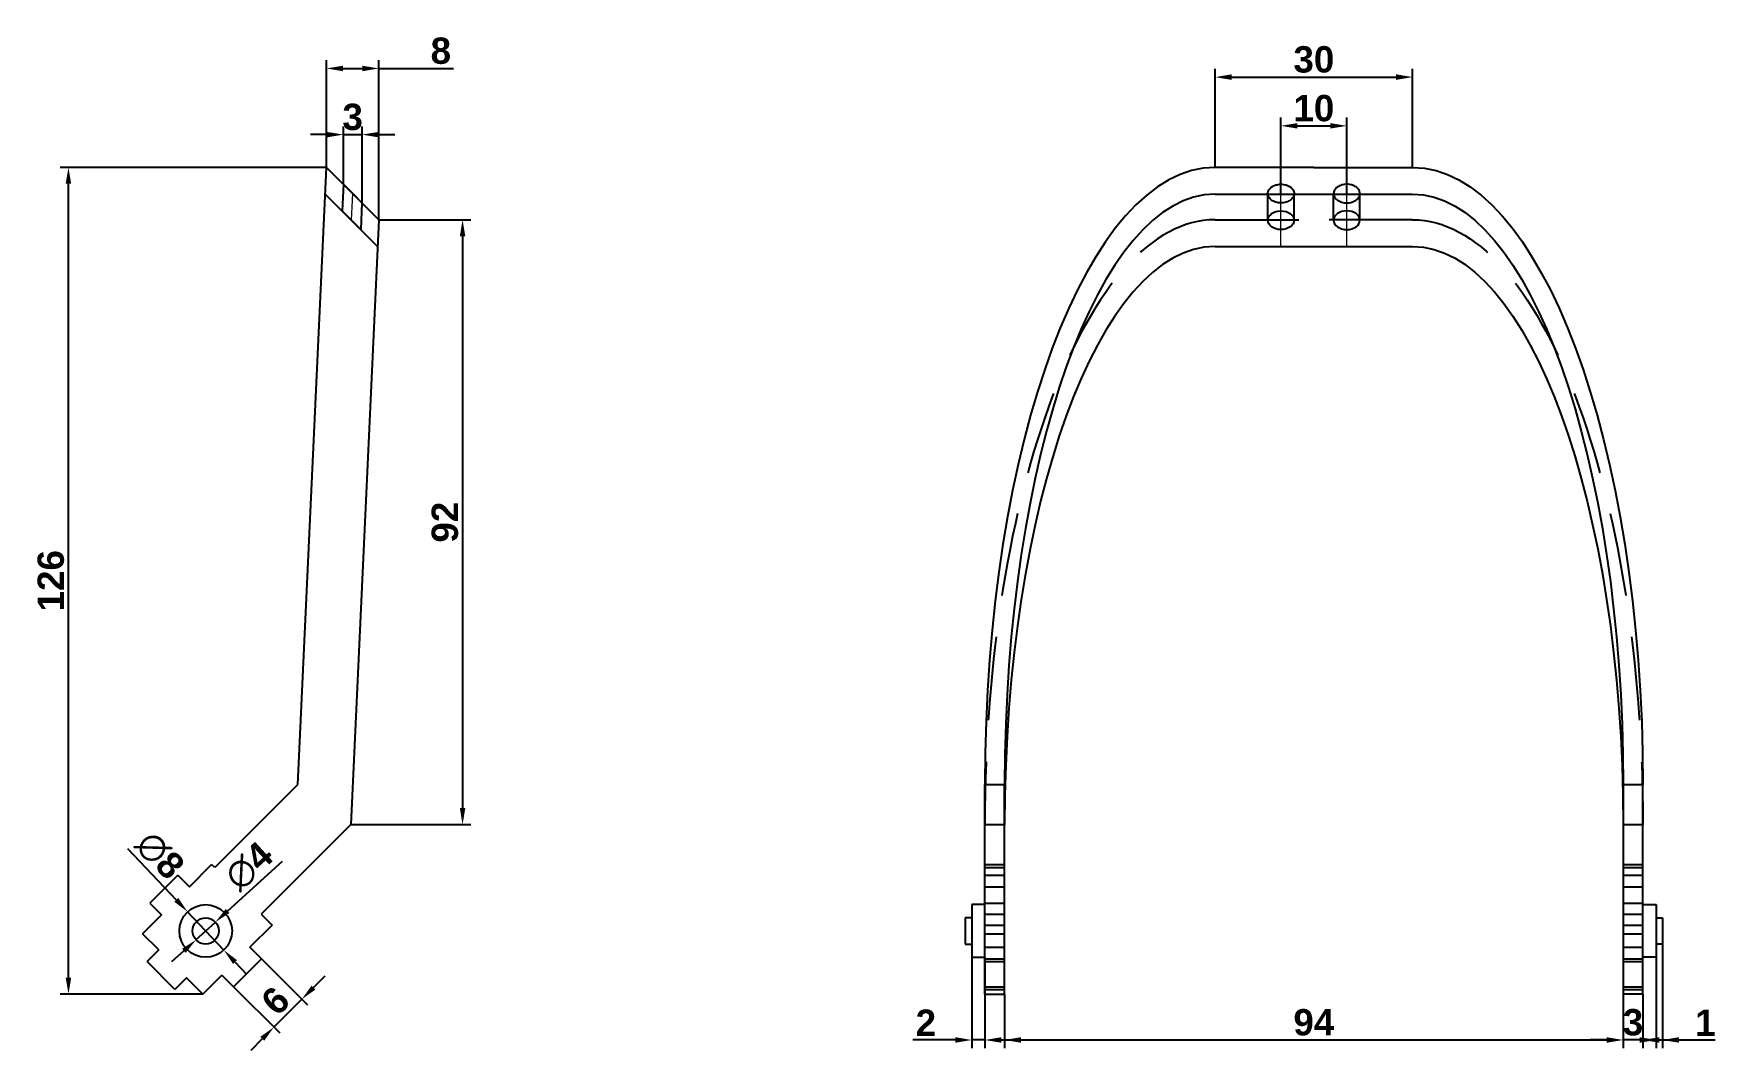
# Model space of a CAD drawing. Header units: millimetres. Extents: x 193 to 1235, y 207 to 668.
# Drawn here: x 979.5 to 1235, y 513.7 to 668.2 of the extents above.
import ezdxf

# ---------------------------------------------------------------- set-up
doc = ezdxf.new("R2010")
doc.units = ezdxf.units.MM
doc.linetypes.add('TRAZO_Y_PUNTO', pattern=[25.4, 12.7, -6.35, 0, -6.35])
doc.linetypes.add('TRAZOS', pattern=[19.05, 12.7, -6.35])
for name, color, linetype, lineweight in [('01_Contornos', 7, 'Continuous', 25), ('02_Ocultas', 4, 'TRAZOS', 25), ('03_Ejes', 1, 'TRAZO_Y_PUNTO', 18), ('04_Cotas', 3, 'Continuous', 18)]:
    doc.layers.add(name, color=color, linetype=linetype, lineweight=lineweight)
doc.styles.add('EstiloCota', font='arialbd.ttf', dxfattribs={"height": 4})
doc.dimstyles.new('CotasUNE', dxfattribs={"dimtxt": 20, "dimasz": 2.5, "dimexe": 1.25, "dimexo": 0, "dimtad": 1, "dimtxsty": 'EstiloCota', "dimcen": 2.5, "dimclrd": 256, "dimclrt": 256, "dimadec": 0, "dimazin": 0, "dimtfac": 1, "dimtmove": 0, "dimatfit": 3, "dimfxl": 1, "dimarcsym": 0})

# ---------------------------------------------------------------- blocks, each defined once
blk = doc.blocks.new('*D24')
at = {"layer": '04_Cotas', "color": 0, "lineweight": -2, "transparency": 16777216}
for p, q in [((1031.93, 639.92), (1045.9, 639.92)), ((1027.66, 547.97), (1045.9, 547.97))]:
    blk.add_line(p, q, dxfattribs=at)
at = {"layer": '04_Cotas', "lineweight": -2, "transparency": 16777216}
blk.add_line((1044.65, 637.42), (1044.65, 550.47), dxfattribs=at)
at = {"layer": '04_Cotas', "transparency": 16777216}
for points in [[(1044.24, 637.42), (1045.07, 637.42), (1044.65, 639.92)], [(1044.24, 550.47), (1045.07, 550.47), (1044.65, 547.97)]]:
    blk.add_solid(points, dxfattribs=at)
at = {"layer": 'Defpoints', "color": 0, "transparency": 16777216}
for p in [(1031.93, 639.92), (1027.66, 547.97), (1044.65, 547.97)]:
    blk.add_point(p, dxfattribs=at)
at = {"layer": '04_Cotas', "transparency": 16777216, "insert": (1041.98, 593.95), "char_height": 4, "attachment_point": 5, "rotation": 90, "style": 'EstiloCota'}
blk.add_mtext('92', dxfattribs=at)
blk = doc.blocks.new('*D25')
at = {"layer": '04_Cotas', "color": 0, "lineweight": -2, "transparency": 16777216}
for p, q in [((1014.1, 527.56), (1021.11, 520.55)), ((1009.85, 523.32), (1016.87, 516.3))]:
    blk.add_line(p, q, dxfattribs=at)
at = {"layer": '04_Cotas', "lineweight": -2, "transparency": 16777216}
for p, q in [((1022, 523.2), (1023.77, 524.96)), ((1020.23, 521.43), (1015.99, 517.19)), ((1014.22, 515.42), (1012.45, 513.65))]:
    blk.add_line(p, q, dxfattribs=at)
at = {"layer": '04_Cotas', "transparency": 16777216}
for points in [[(1021.7, 523.49), (1022.29, 522.9), (1020.23, 521.43)], [(1013.92, 515.71), (1014.51, 515.12), (1015.99, 517.19)]]:
    blk.add_solid(points, dxfattribs=at)
at = {"layer": 'Defpoints', "color": 0, "transparency": 16777216}
for p in [(1014.1, 527.56), (1009.85, 523.32), (1015.99, 517.19)]:
    blk.add_point(p, dxfattribs=at)
at = {"layer": '04_Cotas', "transparency": 16777216, "insert": (1016.22, 521.19), "char_height": 4, "attachment_point": 5, "rotation": 45, "style": 'EstiloCota'}
blk.add_mtext('6', dxfattribs=at)
blk = doc.blocks.new('*D26')
at = {"layer": '04_Cotas', "lineweight": -2, "transparency": 16777216}
for p, q in [((1024.04, 652.86), (1021.54, 652.86)), ((1026.54, 652.86), (1029.37, 652.86)), ((1031.87, 652.86), (1034.37, 652.86))]:
    blk.add_line(p, q, dxfattribs=at)
at = {"layer": '04_Cotas', "color": 0, "lineweight": -2, "transparency": 16777216}
for p, q in [((1026.54, 645.31), (1026.54, 654.11)), ((1029.37, 642.49), (1029.37, 654.11))]:
    blk.add_line(p, q, dxfattribs=at)
at = {"layer": '04_Cotas', "transparency": 16777216}
for points in [[(1024.04, 653.27), (1024.04, 652.44), (1026.54, 652.86)], [(1031.87, 653.27), (1031.87, 652.44), (1029.37, 652.86)]]:
    blk.add_solid(points, dxfattribs=at)
at = {"layer": 'Defpoints', "color": 0, "transparency": 16777216}
for p in [(1029.37, 652.86), (1026.54, 645.31), (1029.37, 642.49)]:
    blk.add_point(p, dxfattribs=at)
at = {"layer": '04_Cotas', "transparency": 16777216, "insert": (1027.95, 655.53), "char_height": 4, "attachment_point": 5, "style": 'EstiloCota'}
blk.add_mtext('3', dxfattribs=at)
blk = doc.blocks.new('*D27')
at = {"layer": '04_Cotas', "color": 0, "lineweight": -2, "transparency": 16777216}
for p, q in [((1023.97, 647.88), (1023.97, 664.17)), ((1031.93, 639.92), (1031.93, 664.17))]:
    blk.add_line(p, q, dxfattribs=at)
at = {"layer": '04_Cotas', "lineweight": -2, "transparency": 16777216}
for p, q in [((1026.47, 662.92), (1029.43, 662.92)), ((1031.93, 662.92), (1043.29, 662.92))]:
    blk.add_line(p, q, dxfattribs=at)
at = {"layer": '04_Cotas', "transparency": 16777216}
for points in [[(1026.47, 663.33), (1026.47, 662.5), (1023.97, 662.92)], [(1029.43, 663.33), (1029.43, 662.5), (1031.93, 662.92)]]:
    blk.add_solid(points, dxfattribs=at)
at = {"layer": 'Defpoints', "color": 0, "transparency": 16777216}
for p in [(1031.93, 662.92), (1023.97, 647.88), (1031.93, 639.92)]:
    blk.add_point(p, dxfattribs=at)
at = {"layer": '04_Cotas', "transparency": 16777216, "insert": (1041.35, 665.59), "char_height": 4, "attachment_point": 5, "style": 'EstiloCota'}
blk.add_mtext('8', dxfattribs=at)
blk = doc.blocks.new('*D28')
at = {"layer": '04_Cotas', "lineweight": -2, "transparency": 16777216}
for p, q in [((1017.22, 542.38), (1008.94, 534.83)), ((1004.14, 530.45), (1007.09, 533.15)), ((1002.29, 528.77), (1000.44, 527.09))]:
    blk.add_line(p, q, dxfattribs=at)
at = {"layer": '04_Cotas', "transparency": 16777216}
for points in [[(1008.66, 535.14), (1009.22, 534.53), (1007.09, 533.15)], [(1002.01, 529.08), (1002.57, 528.46), (1004.14, 530.45)]]:
    blk.add_solid(points, dxfattribs=at)
at = {"layer": 'Defpoints', "color": 0, "transparency": 16777216}
for p in [(1007.09, 533.15), (1004.14, 530.45)]:
    blk.add_point(p, dxfattribs=at)
at = {"layer": '04_Cotas', "transparency": 16777216, "insert": (1012.2, 541.64), "char_height": 4, "attachment_point": 5, "rotation": 42.3545, "style": 'EstiloCota'}
blk.add_mtext('∅4', dxfattribs=at)
blk = doc.blocks.new('*D29')
at = {"layer": '04_Cotas', "lineweight": -2, "transparency": 16777216}
for p, q in [((993.74, 544.36), (1001.15, 536.53)), ((1008.36, 528.9), (1002.87, 534.71)), ((1010.08, 527.08), (1011.8, 525.26))]:
    blk.add_line(p, q, dxfattribs=at)
at = {"layer": '04_Cotas', "transparency": 16777216}
for points in [[(1001.45, 536.81), (1000.85, 536.24), (1002.87, 534.71)], [(1010.38, 527.36), (1009.78, 526.79), (1008.36, 528.9)]]:
    blk.add_solid(points, dxfattribs=at)
at = {"layer": 'Defpoints', "color": 0, "transparency": 16777216}
for p in [(1002.87, 534.71), (1008.36, 528.9)]:
    blk.add_point(p, dxfattribs=at)
at = {"layer": '04_Cotas', "transparency": 16777216, "insert": (998.65, 543.3), "char_height": 4, "attachment_point": 5, "rotation": 313.3898, "style": 'EstiloCota'}
blk.add_mtext('∅8', dxfattribs=at)
blk = doc.blocks.new('*D30')
at = {"layer": '04_Cotas', "color": 0, "lineweight": -2, "transparency": 16777216}
for p, q in [((1127.03, 522.19), (1127.03, 513.98)), ((1221.03, 522.19), (1221.03, 513.98))]:
    blk.add_line(p, q, dxfattribs=at)
at = {"layer": '04_Cotas', "lineweight": -2, "transparency": 16777216}
blk.add_line((1129.53, 515.23), (1218.53, 515.23), dxfattribs=at)
at = {"layer": '04_Cotas', "transparency": 16777216}
for points in [[(1129.53, 515.65), (1129.53, 514.81), (1127.03, 515.23)], [(1218.53, 515.65), (1218.53, 514.81), (1221.03, 515.23)]]:
    blk.add_solid(points, dxfattribs=at)
at = {"layer": 'Defpoints', "color": 0, "transparency": 16777216}
for p in [(1127.03, 522.19), (1221.03, 522.19), (1221.03, 515.23)]:
    blk.add_point(p, dxfattribs=at)
at = {"layer": '04_Cotas', "transparency": 16777216, "insert": (1174.03, 517.9), "char_height": 4, "attachment_point": 5, "style": 'EstiloCota'}
blk.add_mtext('94', dxfattribs=at)
blk = doc.blocks.new('*D31')
at = {"layer": '04_Cotas', "color": 0, "lineweight": -2, "transparency": 16777216}
for p, q in [((1221.03, 522.19), (1221.03, 513.98)), ((1224.03, 522.19), (1224.03, 513.98))]:
    blk.add_line(p, q, dxfattribs=at)
at = {"layer": '04_Cotas', "lineweight": -2, "transparency": 16777216}
for p, q in [((1218.53, 515.23), (1216.03, 515.23)), ((1224.03, 515.23), (1221.03, 515.23)), ((1226.53, 515.23), (1229.03, 515.23))]:
    blk.add_line(p, q, dxfattribs=at)
at = {"layer": '04_Cotas', "transparency": 16777216}
for points in [[(1218.53, 515.65), (1218.53, 514.81), (1221.03, 515.23)], [(1226.53, 515.65), (1226.53, 514.81), (1224.03, 515.23)]]:
    blk.add_solid(points, dxfattribs=at)
at = {"layer": 'Defpoints', "color": 0, "transparency": 16777216}
for p in [(1221.03, 522.19), (1224.03, 522.19), (1221.03, 515.23)]:
    blk.add_point(p, dxfattribs=at)
at = {"layer": '04_Cotas', "transparency": 16777216, "insert": (1222.53, 517.9), "char_height": 4, "attachment_point": 5, "style": 'EstiloCota'}
blk.add_mtext('3', dxfattribs=at)
blk = doc.blocks.new('*D32')
at = {"layer": '04_Cotas', "color": 0, "lineweight": -2, "transparency": 16777216}
for p, q in [((1226.03, 529.8), (1226.03, 513.98)), ((1227.03, 529.8), (1227.03, 513.98))]:
    blk.add_line(p, q, dxfattribs=at)
at = {"layer": '04_Cotas', "lineweight": -2, "transparency": 16777216}
for p, q in [((1223.53, 515.23), (1221.03, 515.23)), ((1226.03, 515.23), (1227.03, 515.23)), ((1229.53, 515.23), (1235.04, 515.23))]:
    blk.add_line(p, q, dxfattribs=at)
at = {"layer": '04_Cotas', "transparency": 16777216}
for points in [[(1223.53, 515.65), (1223.53, 514.81), (1226.03, 515.23)], [(1229.53, 515.65), (1229.53, 514.81), (1227.03, 515.23)]]:
    blk.add_solid(points, dxfattribs=at)
at = {"layer": 'Defpoints', "color": 0, "transparency": 16777216}
for p in [(1226.03, 529.8), (1227.03, 529.8), (1227.03, 515.23)]:
    blk.add_point(p, dxfattribs=at)
at = {"layer": '04_Cotas', "transparency": 16777216, "insert": (1233.53, 517.86), "char_height": 4, "attachment_point": 5, "style": 'EstiloCota'}
blk.add_mtext('1', dxfattribs=at)
blk = doc.blocks.new('*D33')
at = {"layer": '04_Cotas', "color": 0, "lineweight": -2, "transparency": 16777216}
for p, q in [((1122.03, 527.8), (1122.03, 513.98)), ((1124.03, 527.8), (1124.03, 513.98))]:
    blk.add_line(p, q, dxfattribs=at)
at = {"layer": '04_Cotas', "lineweight": -2, "transparency": 16777216}
for p, q in [((1119.53, 515.23), (1113.09, 515.23)), ((1124.03, 515.23), (1122.03, 515.23)), ((1126.53, 515.23), (1129.03, 515.23))]:
    blk.add_line(p, q, dxfattribs=at)
at = {"layer": '04_Cotas', "transparency": 16777216}
for points in [[(1119.53, 515.65), (1119.53, 514.81), (1122.03, 515.23)], [(1126.53, 515.65), (1126.53, 514.81), (1124.03, 515.23)]]:
    blk.add_solid(points, dxfattribs=at)
at = {"layer": 'Defpoints', "color": 0, "transparency": 16777216}
for p in [(1122.03, 527.8), (1124.03, 527.8), (1124.03, 515.23)]:
    blk.add_point(p, dxfattribs=at)
at = {"layer": '04_Cotas', "transparency": 16777216, "insert": (1115.06, 517.86), "char_height": 4, "attachment_point": 5, "style": 'EstiloCota'}
blk.add_mtext('2', dxfattribs=at)
blk = doc.blocks.new('*D34')
at = {"layer": '04_Cotas', "color": 0, "lineweight": -2, "transparency": 16777216}
for p, q in [((1169.03, 643.83), (1169.03, 655.44)), ((1179.03, 643.83), (1179.03, 655.44))]:
    blk.add_line(p, q, dxfattribs=at)
at = {"layer": '04_Cotas', "lineweight": -2, "transparency": 16777216}
blk.add_line((1171.53, 654.19), (1176.53, 654.19), dxfattribs=at)
at = {"layer": '04_Cotas', "transparency": 16777216}
for points in [[(1171.53, 654.61), (1171.53, 653.78), (1169.03, 654.19)], [(1176.53, 654.61), (1176.53, 653.78), (1179.03, 654.19)]]:
    blk.add_solid(points, dxfattribs=at)
at = {"layer": 'Defpoints', "color": 0, "transparency": 16777216}
for p in [(1179.03, 654.19), (1169.03, 643.83), (1179.03, 643.83)]:
    blk.add_point(p, dxfattribs=at)
at = {"layer": '04_Cotas', "transparency": 16777216, "insert": (1174.03, 656.86), "char_height": 4, "attachment_point": 5, "style": 'EstiloCota'}
blk.add_mtext('10', dxfattribs=at)
blk = doc.blocks.new('*D35')
at = {"layer": '04_Cotas', "color": 0, "lineweight": -2, "transparency": 16777216}
for p, q in [((1023.97, 647.88), (983.51, 647.88)), ((1005.19, 522.19), (983.51, 522.19))]:
    blk.add_line(p, q, dxfattribs=at)
at = {"layer": '04_Cotas', "lineweight": -2, "transparency": 16777216}
blk.add_line((984.76, 524.69), (984.76, 645.38), dxfattribs=at)
at = {"layer": '04_Cotas', "transparency": 16777216}
for points in [[(984.34, 645.38), (985.17, 645.38), (984.76, 647.88)], [(984.34, 524.69), (985.17, 524.69), (984.76, 522.19)]]:
    blk.add_solid(points, dxfattribs=at)
at = {"layer": 'Defpoints', "color": 0, "transparency": 16777216}
for p in [(984.76, 647.88), (1023.97, 647.88), (1005.19, 522.19)]:
    blk.add_point(p, dxfattribs=at)
at = {"layer": '04_Cotas', "transparency": 16777216, "insert": (982.09, 585.04), "char_height": 4, "attachment_point": 5, "rotation": 90, "style": 'EstiloCota'}
blk.add_mtext('126', dxfattribs=at)
blk = doc.blocks.new('*D36')
at = {"layer": '04_Cotas', "color": 0, "lineweight": -2, "transparency": 16777216}
for p, q in [((1159.03, 647.88), (1159.03, 662.85)), ((1189.03, 647.88), (1189.03, 662.85))]:
    blk.add_line(p, q, dxfattribs=at)
at = {"layer": '04_Cotas', "lineweight": -2, "transparency": 16777216}
blk.add_line((1161.53, 661.6), (1186.53, 661.6), dxfattribs=at)
at = {"layer": '04_Cotas', "transparency": 16777216}
for points in [[(1161.53, 662.02), (1161.53, 661.18), (1159.03, 661.6)], [(1186.53, 662.02), (1186.53, 661.18), (1189.03, 661.6)]]:
    blk.add_solid(points, dxfattribs=at)
at = {"layer": 'Defpoints', "color": 0, "transparency": 16777216}
for p in [(1189.03, 661.6), (1159.03, 647.88), (1189.03, 647.88)]:
    blk.add_point(p, dxfattribs=at)
at = {"layer": '04_Cotas', "transparency": 16777216, "insert": (1174.03, 664.27), "char_height": 4, "attachment_point": 5, "style": 'EstiloCota'}
blk.add_mtext('30', dxfattribs=at)

msp = doc.modelspace()

# ---------------------------------------------------------------- linework, layer by layer
at = {"layer": '01_Contornos'}
for p, q in [((1019.613, 554.069), (1023.973, 647.879)), ((1023.973, 647.879), (1031.931, 639.922)), ((1174.029, 647.879), (1159.029, 647.879)), ((1174.029, 647.879), (1189.029, 647.879)), ((1027.952, 643.9), (1026.538, 645.315)), ((1023.785, 643.825), (1031.743, 635.867)), ((1027.952, 643.9), (1029.367, 642.486)), ((1159.029, 643.825), (1189.029, 643.825)), ((1027.764, 639.846), (1026.35, 641.26)), ((1031.931, 639.922), (1027.657, 547.971)), ((1027.764, 639.846), (1029.178, 638.432)), ((1159.029, 635.867), (1189.029, 635.867)), ((1017.492, 551.948), (1018.906, 553.362)), ((1018.906, 553.362), (1019.613, 554.069)), ((1124.029, 522.193), (1124.029, 554.069)), ((1124.029, 554.069), (1127.029, 554.069)), ((1127.029, 522.193), (1127.029, 554.069)), ((1221.029, 554.069), (1221.029, 522.193)), ((1221.029, 554.069), (1224.029, 554.069)), ((1224.029, 522.193), (1224.029, 554.069)), ((1017.492, 551.948), (1006.978, 541.434)), ((1024.563, 544.877), (1027.657, 547.971)), ((1024.563, 544.877), (1014.049, 534.363)), ((1003.143, 538.516), (1006.519, 541.892)), ((1006.978, 541.434), (1006.519, 541.892)), ((1124.029, 541.892), (1127.029, 541.892)), ((1221.029, 541.892), (1224.029, 541.892)), ((1001.375, 540.284), (997.133, 536.041)), ((1001.375, 540.284), (1003.143, 538.516)), ((1124.029, 540.284), (1127.029, 540.284)), ((1221.029, 540.284), (1224.029, 540.284)), ((998.9, 534.273), (996.005, 531.379)), ((997.133, 536.041), (998.9, 534.273)), ((1014.049, 534.363), (1015.705, 532.707)), ((1124.029, 535.802), (1122.029, 535.802)), ((1122.029, 535.802), (1122.029, 533.802)), ((1124.029, 536.041), (1127.029, 536.041)), ((1124.029, 534.363), (1127.029, 534.363)), ((1221.029, 536.041), (1224.029, 536.041)), ((1221.029, 534.363), (1224.029, 534.363)), ((1224.029, 535.802), (1226.029, 535.802)), ((1226.029, 535.802), (1226.029, 533.802)), ((1015.705, 532.707), (1012.329, 529.331)), ((1122.029, 533.802), (1121.029, 533.802)), ((1121.029, 533.802), (1121.029, 529.802)), ((1122.029, 533.802), (1122.029, 529.802)), ((1226.029, 533.802), (1227.029, 533.802)), ((1226.029, 533.802), (1226.029, 529.802)), ((1227.029, 533.802), (1227.029, 529.802)), ((998.473, 528.911), (996.005, 531.379)), ((1014.096, 527.563), (1012.329, 529.331)), ((1121.029, 529.802), (1122.029, 529.802)), ((1122.029, 529.802), (1122.029, 527.802)), ((1124.029, 531.379), (1127.029, 531.379)), ((1221.029, 531.379), (1224.029, 531.379)), ((1227.029, 529.802), (1226.029, 529.802)), ((1226.029, 529.802), (1226.029, 527.802)), ((998.473, 528.911), (996.706, 527.143)), ((1000.948, 522.9), (996.706, 527.143)), ((1014.096, 527.563), (1009.854, 523.32)), ((1122.029, 527.802), (1124.029, 527.802)), ((1124.029, 527.143), (1127.029, 527.143)), ((1221.029, 527.143), (1224.029, 527.143)), ((1226.029, 527.802), (1224.029, 527.802)), ((1002.716, 524.668), (1000.948, 522.9)), ((1005.191, 522.193), (1002.716, 524.668)), ((1008.086, 525.088), (1005.191, 522.193)), ((1008.086, 525.088), (1009.854, 523.32)), ((1124.029, 522.9), (1127.029, 522.9)), ((1124.029, 522.193), (1127.029, 522.193)), ((1221.029, 522.9), (1224.029, 522.9)), ((1224.029, 522.193), (1221.029, 522.193))]:
    msp.add_line(p, q, dxfattribs=at)
for radius in [4, 2]:
    msp.add_circle((1005.614, 531.802), radius, dxfattribs=at)
for centre, major_axis, ratio in [((1159.029, 554.069), (0, -93.81), 0.373094), ((1159.029, 554.069), (0, -89.756), 0.3565224), ((1159.029, 547.971), (0, -87.896), 0.3640664)]:
    msp.add_ellipse(centre, major_axis=major_axis, ratio=ratio, start_param=3.1415927, end_param=4.712389, dxfattribs=at)
at = {"layer": '01_Contornos', "extrusion": (0, 0, -1)}
for centre, major_axis, ratio in [((1189.029, 554.069), (0, -93.81), 0.373094), ((1189.029, 554.069), (0, -89.756), 0.3565224), ((1189.029, 547.971), (0, -87.896), 0.3640664)]:
    msp.add_ellipse(centre, major_axis=major_axis, ratio=ratio, start_param=3.1415927, end_param=4.712389, dxfattribs=at)
at = {"layer": '01_Contornos'}
msp.add_ellipse((1169.029, 639.846), major_axis=(2, 0), ratio=0.7071068, dxfattribs=at)
at = {"layer": '01_Contornos', "extrusion": (0, 0, -1)}
msp.add_ellipse((1179.029, 639.846), major_axis=(-2, 0), ratio=0.7071068, dxfattribs=at)
at = {"layer": '01_Contornos'}
for p in [(1169.029, 635.867), (1179.029, 635.867)]:
    msp.add_point(p, dxfattribs=at)
at = {"layer": '02_Ocultas'}
for p, q in [((1026.538, 645.315), (1026.35, 641.26)), ((1029.367, 642.486), (1029.178, 638.432)), ((1167.029, 639.846), (1167.032, 643.825)), ((1171.026, 639.922), (1171.029, 643.9)), ((1177.032, 639.922), (1177.032, 643.825)), ((1181.026, 639.922), (1181.026, 643.825)), ((1159.029, 639.922), (1174.029, 639.922)), ((1189.029, 639.922), (1174.029, 639.922)), ((1124.029, 547.971), (1127.029, 547.971)), ((1221.029, 547.971), (1224.029, 547.971)), ((1124.029, 541.434), (1127.029, 541.434)), ((1221.029, 541.434), (1224.029, 541.434)), ((1124.029, 538.516), (1127.029, 538.516)), ((1221.029, 538.516), (1224.029, 538.516)), ((1124.029, 532.707), (1127.029, 532.707)), ((1221.029, 532.707), (1224.029, 532.707)), ((1124.029, 529.331), (1127.029, 529.331)), ((1221.029, 529.331), (1224.029, 529.331)), ((1124.029, 527.563), (1127.029, 527.563)), ((1221.029, 527.563), (1224.029, 527.563)), ((1124.029, 523.32), (1127.029, 523.32)), ((1221.029, 523.32), (1224.029, 523.32))]:
    msp.add_line(p, q, dxfattribs=at)
msp.add_ellipse((1169.029, 643.9), major_axis=(-2, 0), ratio=0.7071068, dxfattribs=at)
at = {"layer": '02_Ocultas', "extrusion": (0, 0, -1)}
msp.add_ellipse((1179.029, 643.9), major_axis=(2, 0), ratio=0.7071068, dxfattribs=at)
at = {"layer": '02_Ocultas'}
msp.add_ellipse((1159.029, 547.971), major_axis=(0, -91.95), ratio=0.3806406, start_param=3.1415927, end_param=4.712389, dxfattribs=at)
at = {"layer": '02_Ocultas', "extrusion": (0, 0, -1)}
msp.add_ellipse((1189.029, 547.971), major_axis=(0, -91.95), ratio=0.3806406, start_param=3.1415927, end_param=4.712389, dxfattribs=at)
at = {"layer": '03_Ejes'}
for p, q in [((1169.029, 635.867), (1169.029, 650.418)), ((1179.029, 635.867), (1179.029, 650.418)), ((1027.764, 639.846), (1027.952, 643.9))]:
    msp.add_line(p, q, dxfattribs=at)

# ---------------------------------------------------------------- dimensions: what is measured, and where the dimension line sits
at = {"layer": '04_Cotas'}
for base, p1, p2, text, picture, middle in [((1031.931, 662.918), (1023.973, 647.879), (1031.931, 639.922), '8', '*D27', (1041.35, 662.918)), ((1029.367, 652.858), (1026.538, 645.315), (1029.367, 642.486), '3', '*D26', (1027.952, 652.858))]:
    dim = msp.add_linear_dim(base=base, p1=p1, p2=p2, text=text, dimstyle='CotasUNE', dxfattribs=at)
    dim.commit()
    dim.dimension.update_dxf_attribs({"geometry": picture, "text_midpoint": middle, "dimtype": 160})
for base, p1, p2, picture, middle in [((1189.029, 661.599), (1159.029, 647.879), (1189.029, 647.879), '*D36', (1174.029, 664.266)), ((1179.029, 654.193), (1169.029, 643.825), (1179.029, 643.825), '*D34', (1174.029, 656.86)), ((1221.029, 515.231), (1127.029, 522.193), (1221.029, 522.193), '*D30', (1174.029, 517.9))]:
    dim = msp.add_linear_dim(base=base, p1=p1, p2=p2, dimstyle='CotasUNE', dxfattribs=at)
    dim.commit()
    dim.dimension.update_dxf_attribs({"geometry": picture, "text_midpoint": middle})
for base, p1, p2, text, picture, middle in [((984.758, 647.879), (1005.191, 522.193), (1023.973, 647.879), '126', '*D35', (982.09, 585.036)), ((1044.652, 547.971), (1031.931, 639.922), (1027.657, 547.971), '92', '*D24', (1041.984, 593.946))]:
    dim = msp.add_linear_dim(base=base, p1=p1, p2=p2, angle=90, text=text, dimstyle='CotasUNE', dxfattribs=at)
    dim.commit()
    dim.dimension.update_dxf_attribs({"geometry": picture, "text_midpoint": middle})
dim = msp.add_diameter_dim_2p(p1=(1008.362, 528.895), p2=(1002.867, 534.709), dimstyle='CotasUNE', dxfattribs=at)
dim.commit()
dim.dimension.update_dxf_attribs({"geometry": '*D29', "text_midpoint": (996.587, 541.351)})
dim = msp.add_diameter_dim_2p(p1=(1004.136, 530.455), p2=(1007.092, 533.149), dimstyle='CotasUNE', dxfattribs=at)
dim.commit()
dim.dimension.update_dxf_attribs({"geometry": '*D28', "text_midpoint": (1014.11, 539.547), "dimtype": 163})
for base, p1, p2, picture, middle in [((1227.029, 515.231), (1226.029, 529.802), (1227.029, 529.802), '*D32', (1233.533, 515.231)), ((1124.029, 515.231), (1122.029, 527.802), (1124.029, 527.802), '*D33', (1115.06, 515.231)), ((1221.029, 515.231), (1224.029, 522.193), (1221.029, 522.193), '*D31', (1222.529, 515.231))]:
    dim = msp.add_linear_dim(base=base, p1=p1, p2=p2, dimstyle='CotasUNE', dxfattribs=at)
    dim.commit()
    dim.dimension.update_dxf_attribs({"geometry": picture, "text_midpoint": middle, "dimtype": 160})
dim = msp.add_aligned_dim(p1=(1014.096, 527.563), p2=(1009.854, 523.32), distance=8.674, dimstyle='CotasUNE', dxfattribs=at)
dim.commit()
dim.dimension.update_dxf_attribs({"geometry": '*D25', "text_midpoint": (1016.223, 521.194)})

doc.saveas('drawing.dxf')
